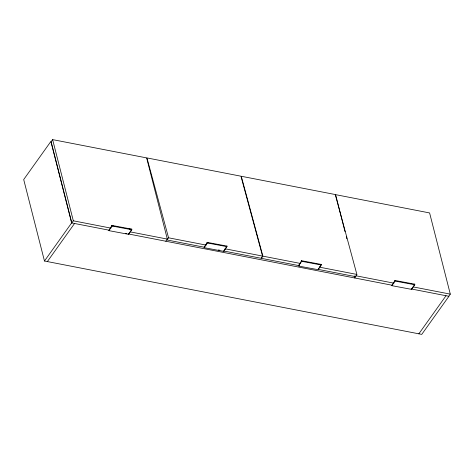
<?xml version="1.0" encoding="UTF-8"?>
<svg xmlns="http://www.w3.org/2000/svg" width="474" height="474" viewBox="0 0 474 474"><rect width="100%" height="100%" fill="white"/><g stroke="black" fill="none" stroke-linecap="round" stroke-linejoin="round"><path stroke-width="0.71" d="M226.696 246.296L227.082 246.036L223.817 251.368L204.14 247.677L207.339 242.972L207.322 242.279L204.205 247.28M131.482 229.345L131.831 229.055L131.796 229.73L128.573 234.334L108.896 230.642L112.119 226.039L112.113 225.334L108.967 230.24M321.017 264.64L321.408 264.379L318.143 269.712L298.46 266.021L301.66 261.316L301.689 260.641L298.531 265.624M414.448 284.376L414.803 284.086L414.762 284.761L411.539 289.365L391.862 285.674L395.085 281.07L395.079 280.371L391.933 285.277M223.882 250.971L226.661 246.889M318.208 269.315L320.981 265.233M223.45 250.953L261.05 258.265L262.56 256.084L240.946 176.198L146.94 157.913L168.554 237.8L167.044 239.98L204.644 247.298M318.492 269.439L355.376 276.609L356.886 274.428L335.266 194.541L241.26 176.257L262.874 256.144L261.364 258.33L299.692 265.784M128.644 233.937L131.44 229.943M411.61 288.968L414.406 284.975M52.626 139.617L51.103 141.75L71.799 222.946L73.322 220.813L52.626 139.617L146.638 157.901L167.334 239.097L165.805 241.23M44.467 261.008L71.645 222.916L50.878 141.448L23.7 179.539L44.467 261.008L421.759 334.383L448.931 296.291L411.13 288.944M47.376 261.571L74.548 223.485M418.85 333.82L446.028 295.729M448.777 296.262L450.3 294.129L429.604 212.933L335.598 194.648L345.036 231.685M207.174 242.374L226.85 246.065M207.019 242.605L208.424 242.866M207.339 242.972L227.016 246.664M301.5 260.718L321.176 264.409M111.959 225.428L131.642 229.12M111.805 225.654L113.209 225.914M129.372 228.948L130.777 229.215M301.66 261.316L321.336 265.007M112.119 226.039L131.796 229.73M394.931 280.46L414.608 284.151M409.53 283.452L410.934 283.719M395.085 281.07L414.762 284.761M168.554 237.8L206.154 245.111M224.96 248.773L262.56 256.084M262.874 256.144L300.48 263.461M319.28 267.117L356.886 274.428M73.322 220.813L110.928 228.124M130.451 231.922L167.334 239.097M393.894 283.156L356.294 275.844L354.765 277.977L354.226 275.844M413.417 286.954L450.3 294.129M218.384 249.97L219.829 250.248M71.645 222.916L109.447 230.269M125.438 233.38L126.89 233.664M128.205 233.919L392.371 285.295M346.304 236.674L346.849 238.807"/></g></svg>
